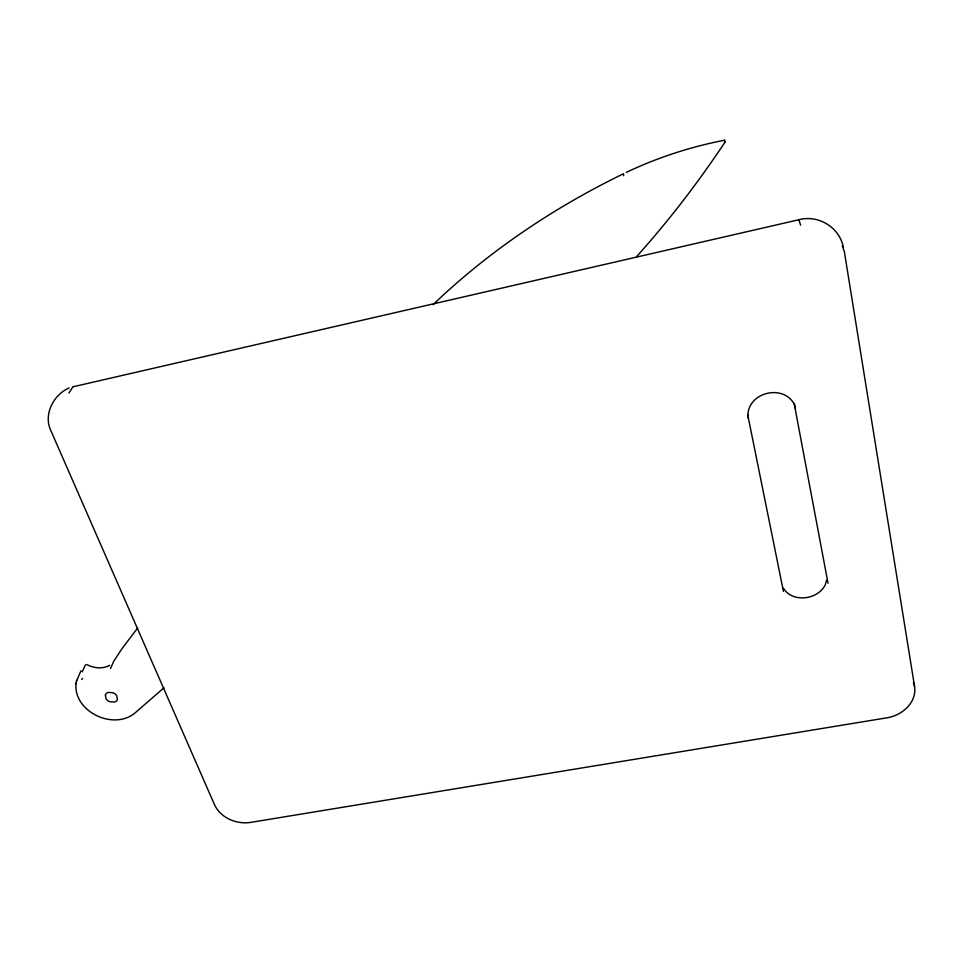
<?xml version="1.0" encoding="UTF-8"?>
<svg xmlns="http://www.w3.org/2000/svg" width="963" height="963" viewBox="0 0 963 963"><rect width="100%" height="100%" fill="white"/><g stroke="black" fill="none" stroke-linecap="round" stroke-linejoin="round"><path stroke-width="1.44" d="M76.029 683.224C73.08 711.464 113.044 730.592 134.555 713.342L164.047 687.714M76.534 681.034L80.988 670.717M75.884 683.862L76.691 680.384M826.459 580.364L825.327 584.722C817.611 600.31 792.068 602.802 783.485 588.237M110.54 668.503L113.574 661.545L121.639 649.182L137.697 627.888M82.204 671.849L85.406 664.903M68.951 393.024L72.694 387.138M725.019 142.103C698.283 182.332 668.804 220.744 636.519 256.676M81.674 679.505L82.589 678.397M433.001 304.705C488.915 251.138 553.99 207.551 623.53 173.713L623.651 175.711M109.084 665.65L109.589 665.373C101.946 669.285 93.917 668.214 86.538 664.494M626.311 172.389C657.512 157.535 690.64 146.797 724.561 140.201M69.167 387.945C53.627 394.493 43.179 414.499 50.81 430.497L214.641 804.984C220.852 818.093 236.717 824.593 250.645 822.402L886.417 717.904C901.5 715.846 917.125 702.797 914.549 686.366L844.286 251.247L842.264 245.926M73.068 386.777L798.821 219.757C818.081 214.46 839.291 227.112 843.239 246.817M793.957 403.702C783.304 384.61 750.502 391.652 747.998 413.199L748.335 418.123L747.854 415.619M798.941 220.033L800.638 225.186M913.43 682.586L914.549 686.366M794.234 403.437L795.474 408.408M724.621 140.213L725.067 142.018M828.024 583.217L794.198 403.666M747.733 414.824L783.425 591.366M105.4 694.889L106.014 698.741A6.837 5.272 19.6 0 0 109.77 701.714L114.465 702.075A5.814 4.478 19.6 0 0 117.366 699.607L116.776 695.755A6.837 5.272 19.6 0 0 113.008 692.758L108.301 692.397A5.814 4.49 19.6 0 0 105.4 694.889"/></g></svg>
